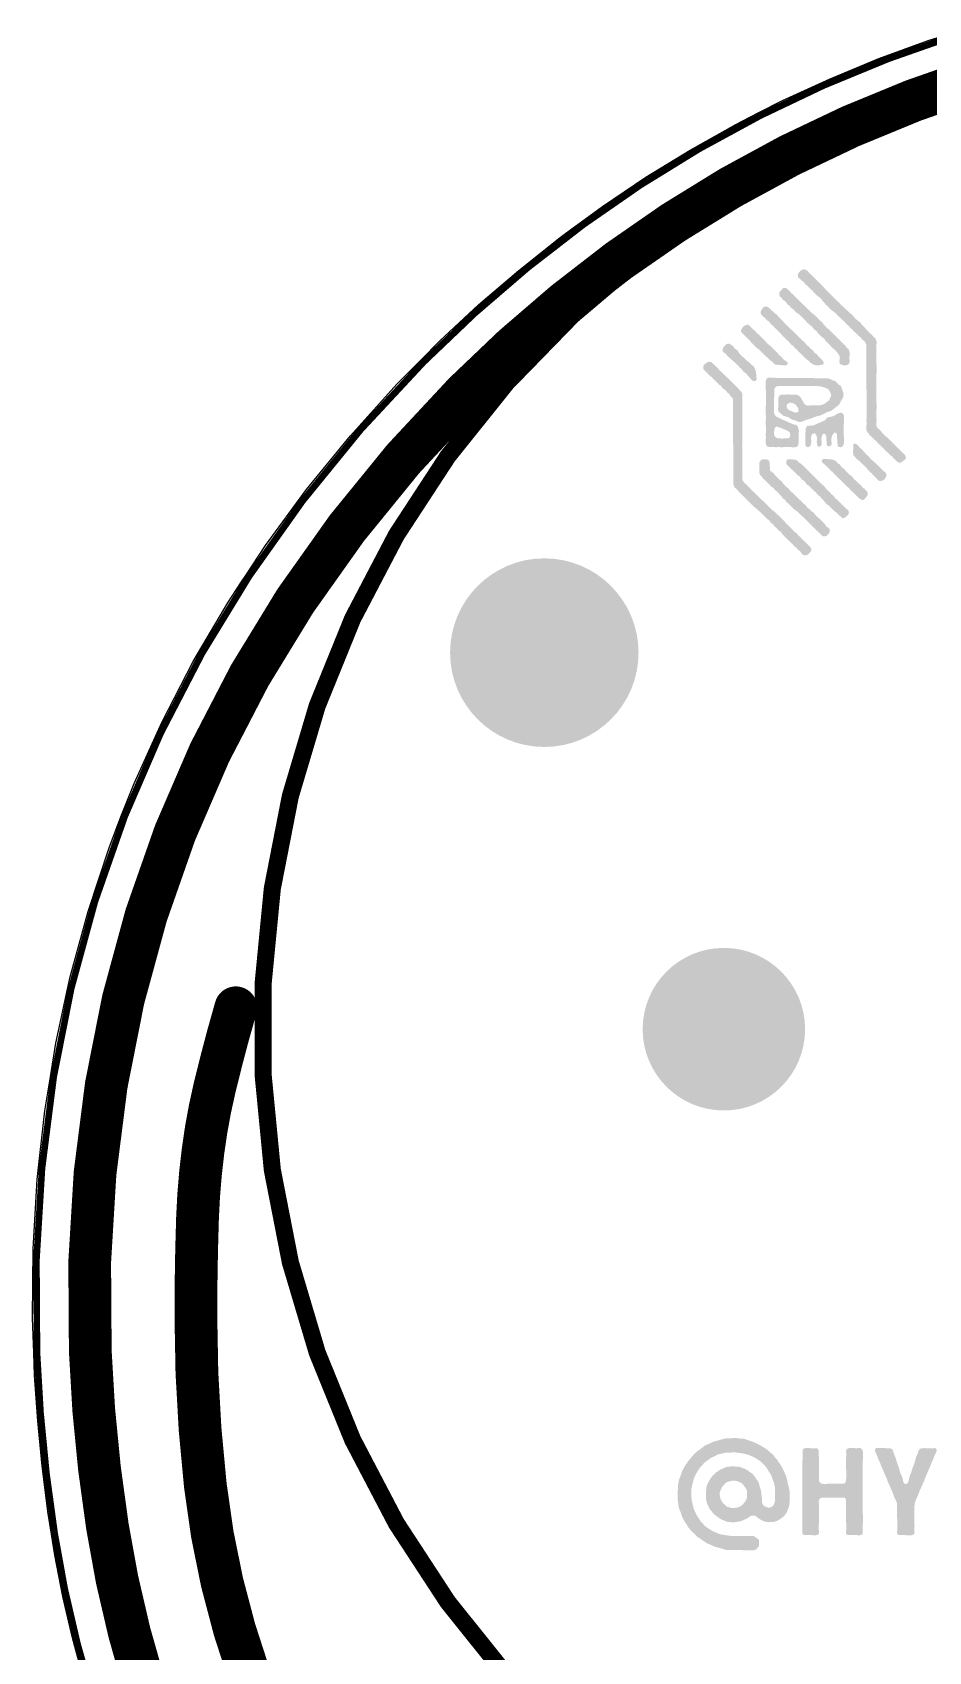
# Model space of a CAD drawing. Header units: inches. Extents: x -26.6 to 26.5, y -26.3 to 21.9.
# Drawn here: x -15.59 to -5.11, y 2.23 to 21.15 of the extents above; entities that cross this region are included whole.
import ezdxf

# ---------------------------------------------------------------- set-up
doc = ezdxf.new("R2010")
doc.units = ezdxf.units.IN
for name, color, linetype in [('Bottom 3D Body', 56, 'Continuous'), ('Bottom Component Outline', 76, 'Continuous'), ('Bottom Layer', 5, 'Continuous'), ('Bottom Overlay', 54, 'Continuous'), ('Bottom Solder', 6, 'Continuous'), ('Mechanical 4', 56, 'Continuous'), ('Multi-Layer', 9, 'Continuous'), ('Pad Holes', 156, 'Continuous'), ('Top Layer', 1, 'Continuous'), ('Top Overlay', 2, 'Continuous'), ('Top Solder', 216, 'Continuous')]:
    doc.layers.add(name, color=color, linetype=linetype)

# ---------------------------------------------------------------- blocks, each defined once
blk = doc.blocks.new('L_KLS5_CR2032_03_B_16')
at = {"layer": 'Bottom Layer'}
h = blk.add_hatch(color=5, dxfattribs=at)
edge = h.paths.add_edge_path()
edge.add_arc((6, 0), 0.85, 0, 360)
h = blk.add_hatch(color=5, dxfattribs=at)
edge = h.paths.add_edge_path()
edge.add_arc((8.1, -4.4), 1, 0, 360)
at = {"layer": 'Bottom Solder'}
h = blk.add_hatch(color=6, dxfattribs=at)
edge = h.paths.add_edge_path()
edge.add_arc((6, 0), 0.95, 0, 360)
h = blk.add_hatch(color=6, dxfattribs=at)
edge = h.paths.add_edge_path()
edge.add_arc((8.1, -4.4), 1.102, 0, 360)
at = {"layer": 'Multi-Layer'}
h = blk.add_hatch(color=9, dxfattribs=at)
edge = h.paths.add_edge_path()
edge.add_arc((6, 0), 0.85, 0, 360)
h = blk.add_hatch(color=9, dxfattribs=at)
edge = h.paths.add_edge_path()
edge.add_arc((8.1, -4.4), 1, 0, 360)
at = {"layer": 'Pad Holes'}
h = blk.add_hatch(color=7, dxfattribs=at)
edge = h.paths.add_edge_path()
edge.add_arc((6, 0), 0.6, 0, 360)
h = blk.add_hatch(color=7, dxfattribs=at)
edge = h.paths.add_edge_path()
edge.add_arc((8.1, -4.4), 1, 0, 360)
at = {"layer": 'Top Layer'}
h = blk.add_hatch(color=1, dxfattribs=at)
edge = h.paths.add_edge_path()
edge.add_arc((6, 0), 0.85, 0, 360)
h = blk.add_hatch(color=1, dxfattribs=at)
edge = h.paths.add_edge_path()
edge.add_arc((8.1, -4.4), 1, 0, 360)
at = {"layer": 'Top Solder'}
h = blk.add_hatch(color=216, dxfattribs=at)
edge = h.paths.add_edge_path()
edge.add_arc((6, 0), 0.95, 0, 360)
h = blk.add_hatch(color=216, dxfattribs=at)
edge = h.paths.add_edge_path()
edge.add_arc((8.1, -4.4), 1.102, 0, 360)
at = {"layer": 'Bottom 3D Body'}
blk.add_lwpolyline([(-10.912, 3.3, 0.1, 0.1, -6.761271), (-10.912, -3.3, 0.1, 0.1, 0)], format="xyseb", dxfattribs=at)
at = {"layer": 'Bottom Component Outline'}
blk.add_lwpolyline([(-10.912, 3.3, 0.1, 0.1, -6.761271), (-10.912, -3.3, 0.1, 0.1, 0)], format="xyseb", dxfattribs=at)
at = {"layer": 'Bottom Overlay'}
blk.add_lwpolyline([(-10.912, 3.3, 0.2, 0.2, -6.761271), (-10.912, -3.3, 0.2, 0.2, 0)], format="xyseb", dxfattribs=at)

msp = doc.modelspace()

# ---------------------------------------------------------------- hatches: boundary and pattern name
at = {"layer": 'Top Solder'}
for points in [[(-6.542, 18.375), (-6.516, 18.353), (-6.506, 18.344), (-6.501, 18.334), (-6.494, 18.327), (-6.484, 18.322), (-6.383, 18.22), (-6.376, 18.218), (-6.371, 18.208), (-6.318, 18.155), (-6.313, 18.146), (-6.18, 18.013), (-6.17, 18.008), (-6.149, 17.986), (-6.144, 17.977), (-6.122, 17.955), (-6.113, 17.95), (-6.064, 17.902), (-6.055, 17.897), (-6.016, 17.859), (-6.006, 17.854), (-5.985, 17.832), (-5.98, 17.822), (-5.948, 17.791), (-5.939, 17.786), (-5.92, 17.767), (-5.91, 17.762), (-5.898, 17.75), (-5.893, 17.74), (-5.85, 17.697), (-5.845, 17.687), (-5.775, 17.617), (-5.767, 17.615), (-5.763, 17.605), (-5.729, 17.571), (-5.726, 17.569), (-5.714, 17.538), (-5.717, 17.443), (-5.714, 17.441), (-5.719, 17.436), (-5.714, 17.431), (-5.719, 17.427), (-5.714, 17.422), (-5.719, 17.407), (-5.717, 17.308), (-5.719, 17.306), (-5.714, 17.291), (-5.719, 17.287), (-5.714, 17.277), (-5.719, 17.272), (-5.714, 17.258), (-5.717, 16.99), (-5.714, 16.983), (-5.719, 16.978), (-5.714, 16.973), (-5.719, 16.963), (-5.714, 16.958), (-5.719, 16.944), (-5.714, 16.78), (-5.717, 16.676), (-5.714, 16.606), (-5.719, 16.592), (-5.714, 16.543), (-5.702, 16.522), (-5.693, 16.517), (-5.661, 16.486), (-5.656, 16.476), (-5.64, 16.459), (-5.632, 16.457), (-5.628, 16.447), (-5.611, 16.43), (-5.601, 16.425), (-5.456, 16.28), (-5.449, 16.278), (-5.444, 16.268), (-5.408, 16.232), (-5.398, 16.227), (-5.386, 16.215), (-5.367, 16.177), (-5.389, 16.15), (-5.422, 16.126), (-5.447, 16.116), (-5.471, 16.131), (-5.5, 16.16), (-5.509, 16.165), (-5.521, 16.177), (-5.526, 16.186), (-5.533, 16.194), (-5.543, 16.198), (-5.591, 16.247), (-5.601, 16.251), (-5.623, 16.273), (-5.628, 16.283), (-5.64, 16.295), (-5.649, 16.3), (-5.666, 16.317), (-5.669, 16.324), (-5.678, 16.329), (-5.71, 16.36), (-5.714, 16.37), (-5.722, 16.377), (-5.731, 16.382), (-5.78, 16.43), (-5.789, 16.435), (-5.796, 16.442), (-5.801, 16.452), (-5.823, 16.478), (-5.835, 16.505), (-5.83, 16.592), (-5.835, 16.606), (-5.83, 16.625), (-5.835, 17.504), (-5.854, 17.538), (-5.862, 17.545), (-5.871, 17.55), (-5.893, 17.571), (-5.898, 17.581), (-5.905, 17.588), (-5.915, 17.593), (-5.963, 17.641), (-5.973, 17.646), (-5.997, 17.675), (-6.023, 17.697), (-6.045, 17.723), (-6.055, 17.728), (-6.076, 17.75), (-6.081, 17.76), (-6.093, 17.772), (-6.103, 17.776), (-6.151, 17.825), (-6.161, 17.83), (-6.168, 17.837), (-6.173, 17.846), (-6.19, 17.863), (-6.199, 17.868), (-6.224, 17.892), (-6.233, 17.897), (-6.243, 17.907), (-6.253, 17.912), (-6.274, 17.933), (-6.279, 17.943), (-6.286, 17.95), (-6.296, 17.955), (-6.313, 17.972), (-6.318, 17.982), (-6.347, 18.011), (-6.351, 18.02), (-6.361, 18.03), (-6.366, 18.04), (-6.383, 18.052), (-6.409, 18.073), (-6.458, 18.122), (-6.46, 18.129), (-6.47, 18.134), (-6.523, 18.187), (-6.532, 18.192), (-6.554, 18.213), (-6.559, 18.223), (-6.566, 18.23), (-6.576, 18.235), (-6.61, 18.269), (-6.619, 18.274), (-6.631, 18.286), (-6.636, 18.305), (-6.631, 18.329), (-6.61, 18.356), (-6.6, 18.365), (-6.59, 18.37), (-6.566, 18.38)], [(-6.769, 18.158), (-6.759, 18.148), (-6.75, 18.143), (-6.723, 18.117), (-6.718, 18.107), (-6.706, 18.095), (-6.696, 18.09), (-6.675, 18.068), (-6.67, 18.059), (-6.663, 18.052), (-6.653, 18.047), (-6.561, 17.955), (-6.552, 17.95), (-6.54, 17.938), (-6.535, 17.929), (-6.528, 17.921), (-6.518, 17.916), (-6.494, 17.892), (-6.491, 17.89), (-6.465, 17.863), (-6.455, 17.859), (-6.421, 17.825), (-6.412, 17.82), (-6.405, 17.813), (-6.4, 17.803), (-6.368, 17.772), (-6.359, 17.767), (-6.342, 17.75), (-6.337, 17.74), (-6.308, 17.711), (-6.303, 17.702), (-6.291, 17.69), (-6.281, 17.685), (-6.093, 17.497), (-6.084, 17.492), (-6.072, 17.475), (-6.038, 17.441), (-6.028, 17.402), (-6.033, 17.33), (-6.028, 17.316), (-6.033, 17.282), (-6.04, 17.27), (-6.05, 17.265), (-6.074, 17.255), (-6.117, 17.26), (-6.144, 17.277), (-6.149, 17.296), (-6.144, 17.359), (-6.163, 17.393), (-6.185, 17.419), (-6.195, 17.434), (-6.204, 17.439), (-6.224, 17.458), (-6.233, 17.463), (-6.245, 17.475), (-6.25, 17.485), (-6.318, 17.552), (-6.322, 17.562), (-6.344, 17.583), (-6.354, 17.588), (-6.405, 17.639), (-6.409, 17.649), (-6.431, 17.67), (-6.441, 17.675), (-6.453, 17.687), (-6.458, 17.697), (-6.479, 17.719), (-6.489, 17.723), (-6.508, 17.743), (-6.518, 17.748), (-6.53, 17.76), (-6.535, 17.769), (-6.614, 17.849), (-6.624, 17.854), (-6.634, 17.863), (-6.658, 17.878), (-6.675, 17.895), (-6.68, 17.904), (-6.687, 17.912), (-6.696, 17.916), (-6.718, 17.933), (-6.723, 17.943), (-6.735, 17.955), (-6.745, 17.96), (-6.766, 17.982), (-6.771, 17.991), (-6.793, 18.013), (-6.803, 18.018), (-6.82, 18.035), (-6.824, 18.044), (-6.849, 18.068), (-6.853, 18.088), (-6.849, 18.112), (-6.827, 18.138), (-6.803, 18.163)], [(-6.976, 17.931), (-6.947, 17.902), (-6.938, 17.897), (-6.904, 17.863), (-6.88, 17.849), (-6.873, 17.842), (-6.868, 17.832), (-6.81, 17.774), (-6.805, 17.764), (-6.75, 17.709), (-6.742, 17.707), (-6.74, 17.699), (-6.733, 17.697), (-6.728, 17.687), (-6.721, 17.68), (-6.711, 17.675), (-6.658, 17.622), (-6.648, 17.617), (-6.636, 17.6), (-6.61, 17.574), (-6.6, 17.569), (-6.595, 17.559), (-6.593, 17.557), (-6.581, 17.545), (-6.571, 17.54), (-6.549, 17.518), (-6.544, 17.509), (-6.523, 17.487), (-6.513, 17.482), (-6.496, 17.465), (-6.491, 17.456), (-6.474, 17.443), (-6.462, 17.436), (-6.458, 17.427), (-6.448, 17.417), (-6.443, 17.407), (-6.409, 17.383), (-6.405, 17.374), (-6.351, 17.32), (-6.347, 17.311), (-6.332, 17.296), (-6.337, 17.272), (-6.344, 17.265), (-6.378, 17.26), (-6.397, 17.255), (-6.431, 17.26), (-6.45, 17.265), (-6.484, 17.284), (-6.518, 17.318), (-6.528, 17.323), (-6.61, 17.405), (-6.619, 17.41), (-6.631, 17.422), (-6.636, 17.431), (-6.658, 17.453), (-6.668, 17.458), (-6.68, 17.47), (-6.684, 17.48), (-6.718, 17.504), (-6.723, 17.513), (-6.733, 17.523), (-6.738, 17.533), (-6.745, 17.54), (-6.754, 17.545), (-6.803, 17.593), (-6.81, 17.596), (-6.815, 17.605), (-6.824, 17.615), (-6.829, 17.624), (-6.846, 17.641), (-6.856, 17.646), (-6.868, 17.663), (-6.89, 17.685), (-6.899, 17.69), (-6.911, 17.702), (-6.916, 17.711), (-6.923, 17.719), (-6.933, 17.723), (-6.96, 17.75), (-6.964, 17.76), (-6.976, 17.772), (-6.986, 17.776), (-7.029, 17.82), (-7.039, 17.825), (-7.061, 17.846), (-7.071, 17.871), (-7.066, 17.9), (-7.056, 17.909), (-7.051, 17.919), (-7.029, 17.941), (-7.001, 17.945)], [(-7.208, 17.728), (-7.182, 17.702), (-7.177, 17.692), (-7.16, 17.68), (-7.15, 17.67), (-7.14, 17.665), (-7.116, 17.637), (-7.107, 17.627), (-7.097, 17.622), (-7.003, 17.528), (-6.998, 17.518), (-6.981, 17.501), (-6.972, 17.497), (-6.945, 17.475), (-6.894, 17.424), (-6.892, 17.422), (-6.868, 17.398), (-6.863, 17.388), (-6.846, 17.371), (-6.836, 17.366), (-6.82, 17.349), (-6.815, 17.34), (-6.793, 17.318), (-6.769, 17.304), (-6.752, 17.287), (-6.757, 17.267), (-6.764, 17.26), (-6.798, 17.255), (-6.832, 17.26), (-6.899, 17.265), (-6.909, 17.275), (-6.916, 17.277), (-6.921, 17.287), (-6.933, 17.299), (-6.943, 17.304), (-6.969, 17.325), (-6.996, 17.352), (-7.005, 17.357), (-7.102, 17.453), (-7.112, 17.458), (-7.165, 17.511), (-7.174, 17.516), (-7.186, 17.533), (-7.302, 17.649), (-7.297, 17.678), (-7.288, 17.687), (-7.283, 17.697), (-7.273, 17.707), (-7.268, 17.716), (-7.227, 17.733)], [(-7.425, 17.506), (-7.416, 17.497), (-7.406, 17.492), (-7.384, 17.47), (-7.379, 17.46), (-7.372, 17.453), (-7.362, 17.448), (-7.331, 17.417), (-7.317, 17.393), (-7.276, 17.352), (-7.266, 17.347), (-7.223, 17.304), (-7.213, 17.299), (-7.174, 17.26), (-7.165, 17.255), (-7.148, 17.238), (-7.143, 17.229), (-7.124, 17.185), (-7.119, 17.113), (-7.114, 17.108), (-7.124, 17.079), (-7.131, 17.072), (-7.165, 17.077), (-7.191, 17.103), (-7.196, 17.113), (-7.225, 17.142), (-7.23, 17.152), (-7.242, 17.164), (-7.251, 17.168), (-7.261, 17.178), (-7.271, 17.183), (-7.283, 17.2), (-7.293, 17.209), (-7.297, 17.219), (-7.314, 17.231), (-7.326, 17.248), (-7.346, 17.267), (-7.348, 17.27), (-7.37, 17.287), (-7.372, 17.294), (-7.382, 17.299), (-7.396, 17.313), (-7.406, 17.318), (-7.44, 17.352), (-7.449, 17.357), (-7.461, 17.369), (-7.466, 17.378), (-7.483, 17.395), (-7.493, 17.4), (-7.502, 17.41), (-7.51, 17.412), (-7.515, 17.431), (-7.51, 17.46), (-7.5, 17.47), (-7.495, 17.48), (-7.469, 17.506), (-7.449, 17.511)], [(-7.647, 17.294), (-7.628, 17.275), (-7.618, 17.27), (-7.558, 17.209), (-7.553, 17.2), (-7.541, 17.188), (-7.531, 17.183), (-7.469, 17.12), (-7.459, 17.115), (-7.331, 16.987), (-7.326, 16.978), (-7.293, 16.944), (-7.283, 16.92), (-7.285, 16.811), (-7.283, 16.326), (-7.288, 16.312), (-7.283, 16.297), (-7.285, 15.933), (-7.28, 15.914), (-7.264, 15.887), (-7.251, 15.875), (-7.242, 15.87), (-7.196, 15.824), (-7.191, 15.815), (-7.165, 15.788), (-7.155, 15.783), (-7.054, 15.682), (-7.044, 15.677), (-6.928, 15.561), (-6.918, 15.557), (-6.87, 15.508), (-6.861, 15.503), (-6.829, 15.472), (-6.827, 15.47), (-6.815, 15.458), (-6.812, 15.45), (-6.803, 15.446), (-6.786, 15.429), (-6.781, 15.419), (-6.672, 15.31), (-6.663, 15.306), (-6.636, 15.279), (-6.631, 15.269), (-6.614, 15.257), (-6.593, 15.236), (-6.59, 15.228), (-6.581, 15.224), (-6.482, 15.125), (-6.477, 15.105), (-6.482, 15.086), (-6.491, 15.076), (-6.496, 15.067), (-6.518, 15.045), (-6.552, 15.035), (-6.571, 15.04), (-6.588, 15.057), (-6.593, 15.067), (-6.619, 15.093), (-6.629, 15.098), (-6.641, 15.11), (-6.646, 15.12), (-6.653, 15.127), (-6.663, 15.132), (-6.689, 15.158), (-6.694, 15.168), (-6.711, 15.18), (-6.759, 15.228), (-6.769, 15.233), (-6.781, 15.25), (-6.82, 15.289), (-6.824, 15.298), (-6.846, 15.32), (-6.856, 15.325), (-6.873, 15.342), (-6.877, 15.351), (-6.89, 15.363), (-6.899, 15.368), (-6.916, 15.385), (-6.921, 15.395), (-6.928, 15.402), (-6.938, 15.407), (-6.96, 15.429), (-6.964, 15.438), (-6.981, 15.455), (-6.991, 15.46), (-7.078, 15.547), (-7.087, 15.552), (-7.121, 15.585), (-7.131, 15.59), (-7.14, 15.6), (-7.15, 15.605), (-7.331, 15.786), (-7.336, 15.795), (-7.358, 15.817), (-7.367, 15.822), (-7.375, 15.829), (-7.384, 15.853), (-7.389, 15.873), (-7.394, 16.867), (-7.416, 16.893), (-7.428, 16.905), (-7.432, 16.915), (-7.449, 16.932), (-7.457, 16.934), (-7.461, 16.944), (-7.493, 16.975), (-7.502, 16.98), (-7.524, 17.002), (-7.529, 17.012), (-7.541, 17.024), (-7.551, 17.028), (-7.642, 17.12), (-7.652, 17.125), (-7.737, 17.209), (-7.741, 17.229), (-7.737, 17.258), (-7.724, 17.27), (-7.715, 17.275), (-7.695, 17.294), (-7.676, 17.299)], [(-6.122, 16.7), (-6.113, 16.695), (-6.1, 16.683), (-6.096, 16.664), (-6.098, 16.507), (-6.096, 16.346), (-6.1, 16.331), (-6.115, 16.307), (-6.137, 16.3), (-6.156, 16.305), (-6.168, 16.317), (-6.173, 16.365), (-6.178, 16.452), (-6.19, 16.469), (-6.204, 16.473), (-6.226, 16.452), (-6.233, 16.435), (-6.236, 16.432), (-6.24, 16.413), (-6.243, 16.396), (-6.24, 16.331), (-6.262, 16.309), (-6.286, 16.314), (-6.294, 16.321), (-6.298, 16.341), (-6.303, 16.432), (-6.315, 16.454), (-6.335, 16.459), (-6.347, 16.447), (-6.356, 16.423), (-6.359, 16.396), (-6.356, 16.331), (-6.371, 16.307), (-6.392, 16.305), (-6.409, 16.321), (-6.414, 16.37), (-6.409, 16.384), (-6.414, 16.432), (-6.436, 16.464), (-6.46, 16.459), (-6.472, 16.447), (-6.482, 16.408), (-6.477, 16.375), (-6.482, 16.326), (-6.491, 16.317), (-6.496, 16.307), (-6.518, 16.3), (-6.532, 16.305), (-6.544, 16.317), (-6.549, 16.336), (-6.544, 16.519), (-6.528, 16.546), (-6.508, 16.551), (-6.441, 16.556), (-6.431, 16.565), (-6.397, 16.58), (-6.366, 16.592), (-6.32, 16.613), (-6.308, 16.625), (-6.303, 16.635), (-6.291, 16.647), (-6.26, 16.654), (-6.236, 16.659), (-6.197, 16.674), (-6.185, 16.686), (-6.175, 16.691), (-6.151, 16.7), (-6.137, 16.705)], [(-5.939, 16.329), (-5.927, 16.317), (-5.922, 16.307), (-5.9, 16.285), (-5.891, 16.28), (-5.874, 16.264), (-5.874, 16.259), (-5.871, 16.256), (-5.845, 16.23), (-5.84, 16.22), (-5.828, 16.208), (-5.818, 16.203), (-5.796, 16.181), (-5.792, 16.172), (-5.77, 16.15), (-5.76, 16.145), (-5.731, 16.116), (-5.722, 16.112), (-5.63, 16.02), (-5.62, 16.015), (-5.603, 15.998), (-5.599, 15.979), (-5.603, 15.95), (-5.613, 15.94), (-5.618, 15.931), (-5.63, 15.918), (-5.64, 15.914), (-5.664, 15.904), (-5.688, 15.909), (-5.705, 15.921), (-5.71, 15.931), (-5.767, 15.988), (-5.77, 15.996), (-5.78, 16.001), (-5.821, 16.042), (-5.825, 16.051), (-5.881, 16.107), (-5.891, 16.112), (-5.898, 16.119), (-5.903, 16.128), (-5.91, 16.136), (-5.92, 16.14), (-5.934, 16.155), (-5.944, 16.16), (-5.968, 16.189), (-5.985, 16.206), (-5.989, 16.239), (-5.985, 16.336), (-5.963, 16.343)], [(-6.986, 16.155), (-6.969, 16.138), (-6.964, 16.104), (-6.96, 16.032), (-6.952, 16.02), (-6.943, 16.015), (-6.933, 16.005), (-6.923, 16.001), (-6.916, 15.993), (-6.911, 15.984), (-6.841, 15.914), (-6.832, 15.909), (-6.824, 15.902), (-6.82, 15.892), (-6.798, 15.865), (-6.759, 15.827), (-6.75, 15.822), (-6.733, 15.805), (-6.728, 15.795), (-6.706, 15.774), (-6.696, 15.769), (-6.61, 15.682), (-6.6, 15.677), (-6.593, 15.67), (-6.588, 15.66), (-6.566, 15.639), (-6.557, 15.634), (-6.544, 15.622), (-6.54, 15.612), (-6.513, 15.585), (-6.503, 15.581), (-6.47, 15.547), (-6.46, 15.542), (-6.438, 15.52), (-6.433, 15.511), (-6.392, 15.47), (-6.383, 15.465), (-6.318, 15.4), (-6.313, 15.39), (-6.303, 15.38), (-6.301, 15.373), (-6.291, 15.368), (-6.265, 15.347), (-6.26, 15.332), (-6.265, 15.303), (-6.286, 15.277), (-6.296, 15.267), (-6.32, 15.257), (-6.344, 15.262), (-6.366, 15.279), (-6.371, 15.289), (-6.383, 15.301), (-6.385, 15.303), (-6.397, 15.315), (-6.407, 15.32), (-6.585, 15.499), (-6.595, 15.503), (-6.643, 15.552), (-6.653, 15.557), (-6.68, 15.578), (-6.75, 15.648), (-6.759, 15.653), (-6.771, 15.665), (-6.776, 15.675), (-6.793, 15.692), (-6.803, 15.696), (-6.81, 15.704), (-6.815, 15.713), (-6.829, 15.728), (-6.832, 15.735), (-6.841, 15.74), (-6.853, 15.752), (-6.858, 15.762), (-6.88, 15.783), (-6.89, 15.788), (-6.911, 15.81), (-6.916, 15.82), (-6.923, 15.827), (-6.933, 15.832), (-6.955, 15.848), (-6.96, 15.858), (-7.025, 15.923), (-7.034, 15.928), (-7.046, 15.94), (-7.051, 15.95), (-7.075, 15.974), (-7.08, 15.984), (-7.085, 15.998), (-7.087, 16.107), (-7.083, 16.126), (-7.071, 16.143), (-7.058, 16.155), (-7.039, 16.16)], [(-6.658, 16.155), (-6.631, 16.133), (-6.614, 16.116), (-6.605, 16.112), (-6.578, 16.09), (-6.489, 16.001), (-6.487, 15.998), (-6.412, 15.923), (-6.405, 15.921), (-6.4, 15.911), (-6.354, 15.865), (-6.344, 15.861), (-6.318, 15.834), (-6.313, 15.824), (-6.298, 15.81), (-6.296, 15.803), (-6.286, 15.798), (-6.25, 15.762), (-6.245, 15.752), (-6.228, 15.74), (-6.207, 15.718), (-6.202, 15.709), (-6.195, 15.701), (-6.185, 15.696), (-6.069, 15.581), (-6.059, 15.576), (-6.043, 15.559), (-6.038, 15.54), (-6.043, 15.515), (-6.064, 15.494), (-6.074, 15.489), (-6.088, 15.474), (-6.108, 15.47), (-6.117, 15.474), (-6.137, 15.494), (-6.146, 15.499), (-6.19, 15.542), (-6.199, 15.547), (-6.226, 15.569), (-6.281, 15.624), (-6.291, 15.629), (-6.308, 15.646), (-6.313, 15.655), (-6.327, 15.67), (-6.33, 15.677), (-6.339, 15.682), (-6.361, 15.704), (-6.366, 15.713), (-6.383, 15.73), (-6.392, 15.735), (-6.414, 15.757), (-6.419, 15.766), (-6.426, 15.774), (-6.436, 15.779), (-6.513, 15.856), (-6.523, 15.861), (-6.54, 15.877), (-6.544, 15.887), (-6.571, 15.914), (-6.581, 15.918), (-6.602, 15.94), (-6.607, 15.95), (-6.619, 15.962), (-6.629, 15.967), (-6.696, 16.034), (-6.706, 16.039), (-6.766, 16.099), (-6.771, 16.119), (-6.766, 16.148), (-6.754, 16.16)], [(-6.277, 16.16), (-6.219, 16.155), (-6.183, 16.133), (-6.178, 16.124), (-6.161, 16.107), (-6.151, 16.102), (-6.125, 16.075), (-6.12, 16.066), (-6.113, 16.058), (-6.103, 16.054), (-6.076, 16.027), (-6.072, 16.017), (-6.064, 16.01), (-6.055, 16.005), (-6.016, 15.967), (-6.006, 15.962), (-5.989, 15.945), (-5.985, 15.935), (-5.958, 15.909), (-5.951, 15.906), (-5.946, 15.897), (-5.924, 15.875), (-5.915, 15.87), (-5.893, 15.848), (-5.888, 15.839), (-5.876, 15.827), (-5.866, 15.822), (-5.85, 15.81), (-5.845, 15.8), (-5.825, 15.781), (-5.821, 15.771), (-5.816, 15.757), (-5.821, 15.737), (-5.854, 15.694), (-5.862, 15.687), (-5.881, 15.682), (-5.915, 15.701), (-5.987, 15.774), (-5.989, 15.776), (-5.997, 15.783), (-6.006, 15.788), (-6.028, 15.81), (-6.033, 15.82), (-6.04, 15.827), (-6.05, 15.832), (-6.151, 15.933), (-6.161, 15.938), (-6.185, 15.967), (-6.195, 15.976), (-6.204, 15.981), (-6.216, 15.998), (-6.233, 16.015), (-6.243, 16.02), (-6.265, 16.042), (-6.269, 16.051), (-6.277, 16.058), (-6.286, 16.063), (-6.33, 16.107), (-6.339, 16.112), (-6.351, 16.124), (-6.356, 16.143), (-6.344, 16.16), (-6.325, 16.165)], [(-6.584, 3.612), (-6.58, 4.581), (-6.563, 4.602), (-6.536, 4.606), (-6.407, 4.602), (-6.394, 4.588), (-6.39, 4.562), (-6.386, 4.216), (-6.369, 4.195), (-6.343, 4.187), (-6.092, 4.191), (-6.075, 4.208), (-6.071, 4.235), (-6.069, 4.256), (-6.071, 4.501), (-6.067, 4.512), (-6.071, 4.562), (-6.067, 4.585), (-6.059, 4.592), (-6.057, 4.598), (-6.031, 4.606), (-5.945, 4.604), (-5.902, 4.606), (-5.881, 4.588), (-5.877, 4.577), (-5.873, 4.55), (-5.877, 4.364), (-5.875, 4.1), (-5.877, 3.836), (-5.873, 3.824), (-5.877, 3.604), (-5.886, 3.594), (-5.905, 3.587), (-6.054, 3.591), (-6.067, 3.6), (-6.071, 3.615), (-6.069, 3.663), (-6.073, 4.001), (-6.078, 4.014), (-6.088, 4.024), (-6.114, 4.028), (-6.369, 4.024), (-6.382, 4.011), (-6.39, 3.98), (-6.388, 3.899), (-6.39, 3.646), (-6.386, 3.634), (-6.39, 3.604), (-6.403, 3.591), (-6.43, 3.587), (-6.567, 3.591), (-6.576, 3.596), (-6.58, 3.604), (-6.584, 3.608)], [(-5.491, 4.002), (-5.506, 4.029), (-5.523, 4.076), (-5.53, 4.095), (-5.555, 4.151), (-5.565, 4.175), (-5.582, 4.208), (-5.589, 4.234), (-5.597, 4.253), (-5.62, 4.303), (-5.629, 4.327), (-5.637, 4.346), (-5.662, 4.401), (-5.679, 4.449), (-5.684, 4.455), (-5.696, 4.481), (-5.701, 4.502), (-5.713, 4.525), (-5.73, 4.565), (-5.734, 4.58), (-5.73, 4.595), (-5.72, 4.605), (-5.7, 4.607), (-5.559, 4.603), (-5.544, 4.599), (-5.53, 4.59), (-5.525, 4.584), (-5.513, 4.546), (-5.5, 4.51), (-5.491, 4.489), (-5.483, 4.462), (-5.479, 4.447), (-5.462, 4.4), (-5.453, 4.375), (-5.447, 4.354), (-5.439, 4.324), (-5.424, 4.286), (-5.418, 4.28), (-5.413, 4.259), (-5.409, 4.244), (-5.405, 4.225), (-5.401, 4.209), (-5.388, 4.189), (-5.373, 4.185), (-5.359, 4.19), (-5.346, 4.204), (-5.338, 4.223), (-5.335, 4.249), (-5.327, 4.28), (-5.308, 4.322), (-5.293, 4.375), (-5.283, 4.4), (-5.268, 4.438), (-5.253, 4.498), (-5.232, 4.546), (-5.226, 4.571), (-5.213, 4.591), (-5.207, 4.597), (-5.192, 4.601), (-5.154, 4.605), (-5.088, 4.603), (-5.029, 4.605), (-5.015, 4.595), (-5.012, 4.58), (-5.015, 4.557), (-5.031, 4.531), (-5.042, 4.504), (-5.046, 4.489), (-5.076, 4.424), (-5.08, 4.409), (-5.09, 4.384), (-5.11, 4.341), (-5.126, 4.303), (-5.145, 4.261), (-5.152, 4.242), (-5.158, 4.221), (-5.164, 4.208), (-5.209, 4.109), (-5.217, 4.09), (-5.226, 4.065), (-5.238, 4.035), (-5.259, 3.991), (-5.27, 3.945), (-5.272, 3.905), (-5.27, 3.885), (-5.274, 3.873), (-5.272, 3.75), (-5.274, 3.717), (-5.27, 3.706), (-5.272, 3.651), (-5.27, 3.611), (-5.287, 3.59), (-5.314, 3.586), (-5.454, 3.59), (-5.472, 3.603), (-5.475, 3.63), (-5.472, 3.645), (-5.475, 3.957), (-5.479, 3.968), (-5.483, 3.983), (-5.491, 3.999)]]:
    msp.add_hatch(color=216, dxfattribs=at).paths.add_polyline_path(points)
h = msp.add_hatch(color=216, dxfattribs=at)
h.paths.add_polyline_path([(-6.88, 17.11), (-6.286, 17.106), (-6.257, 17.096), (-6.255, 17.094), (-6.231, 17.084), (-6.192, 17.069), (-6.151, 17.028), (-6.141, 17.024), (-6.129, 17.012), (-6.108, 16.951), (-6.1, 16.925), (-6.105, 16.886), (-6.149, 16.804), (-6.17, 16.782), (-6.18, 16.777), (-6.195, 16.763), (-6.204, 16.758), (-6.219, 16.744), (-6.228, 16.739), (-6.238, 16.729), (-6.262, 16.72), (-6.296, 16.71), (-6.339, 16.686), (-6.373, 16.671), (-6.405, 16.664), (-6.424, 16.659), (-6.448, 16.65), (-6.474, 16.638), (-6.513, 16.628), (-6.559, 16.611), (-6.583, 16.601), (-6.61, 16.594), (-6.636, 16.601), (-6.663, 16.613), (-6.682, 16.618), (-6.709, 16.625), (-6.73, 16.642), (-6.764, 16.657), (-6.783, 16.662), (-6.807, 16.671), (-6.834, 16.693), (-6.863, 16.722), (-6.868, 16.756), (-6.863, 16.77), (-6.861, 16.802), (-6.863, 16.881), (-6.846, 16.908), (-6.827, 16.913), (-6.745, 16.917), (-6.73, 16.913), (-6.651, 16.915), (-6.627, 16.905), (-6.598, 16.876), (-6.564, 16.814), (-6.547, 16.797), (-6.523, 16.787), (-6.359, 16.792), (-6.335, 16.802), (-6.325, 16.806), (-6.298, 16.828), (-6.269, 16.847), (-6.25, 16.891), (-6.245, 16.915), (-6.26, 16.949), (-6.265, 16.958), (-6.281, 16.98), (-6.325, 16.999), (-6.359, 17.009), (-6.407, 17.014), (-6.858, 17.016), (-6.882, 17.012), (-6.899, 16.999), (-6.906, 16.992), (-6.911, 16.958), (-6.914, 16.705), (-6.909, 16.686), (-6.897, 16.669), (-6.885, 16.657), (-6.783, 16.609), (-6.759, 16.599), (-6.696, 16.57), (-6.665, 16.563), (-6.648, 16.556), (-6.636, 16.543), (-6.622, 16.495), (-6.627, 16.418), (-6.624, 16.367), (-6.627, 16.365), (-6.622, 16.36), (-6.627, 16.346), (-6.631, 16.321), (-6.648, 16.305), (-6.668, 16.3), (-6.766, 16.302), (-6.836, 16.3), (-6.851, 16.305), (-6.885, 16.3), (-6.986, 16.305), (-6.998, 16.312), (-7.008, 16.336), (-7.013, 16.37), (-7.008, 16.403), (-7.013, 16.461), (-7.008, 16.476), (-7.01, 16.594), (-7.008, 16.674), (-7.013, 16.688), (-7.01, 16.753), (-7.013, 16.77), (-7.008, 16.785), (-7.01, 17.072), (-7.005, 17.091), (-6.993, 17.108), (-6.972, 17.115)])
h.paths.add_polyline_path([(-6.73, 16.821), (-6.754, 16.806), (-6.762, 16.799), (-6.766, 16.78), (-6.759, 16.753), (-6.74, 16.734), (-6.709, 16.722), (-6.682, 16.71), (-6.663, 16.705), (-6.634, 16.71), (-6.627, 16.717), (-6.631, 16.756), (-6.643, 16.773), (-6.646, 16.775), (-6.651, 16.785), (-6.672, 16.806), (-6.696, 16.816)], flags=0)
h.paths.add_polyline_path([(-6.885, 16.541), (-6.894, 16.536), (-6.906, 16.524), (-6.911, 16.49), (-6.916, 16.471), (-6.911, 16.442), (-6.911, 16.437), (-6.906, 16.428), (-6.894, 16.416), (-6.87, 16.406), (-6.822, 16.401), (-6.745, 16.406), (-6.733, 16.413), (-6.723, 16.437), (-6.728, 16.471), (-6.745, 16.488), (-6.769, 16.498), (-6.812, 16.517), (-6.836, 16.527)], flags=0)
h = msp.add_hatch(color=216, dxfattribs=at)
h.paths.add_polyline_path([(-7.336, 4.719), (-7.267, 4.715), (-7.248, 4.707), (-7.228, 4.702), (-7.21, 4.696), (-7.152, 4.675), (-7.133, 4.668), (-7.079, 4.641), (-7.049, 4.622), (-7.011, 4.599), (-7.005, 4.593), (-6.998, 4.59), (-6.982, 4.574), (-6.975, 4.571), (-6.956, 4.552), (-6.948, 4.548), (-6.912, 4.512), (-6.908, 4.504), (-6.901, 4.496), (-6.897, 4.489), (-6.878, 4.47), (-6.874, 4.462), (-6.866, 4.455), (-6.863, 4.447), (-6.836, 4.409), (-6.813, 4.367), (-6.79, 4.318), (-6.768, 4.265), (-6.762, 4.244), (-6.758, 4.221), (-6.751, 4.183), (-6.745, 4.162), (-6.737, 4.135), (-6.733, 4.109), (-6.73, 4.071), (-6.733, 3.942), (-6.737, 3.93), (-6.743, 3.909), (-6.758, 3.871), (-6.768, 3.847), (-6.785, 3.826), (-6.794, 3.812), (-6.804, 3.803), (-6.811, 3.799), (-6.819, 3.791), (-6.827, 3.788), (-6.834, 3.78), (-6.842, 3.776), (-6.872, 3.757), (-6.887, 3.753), (-6.906, 3.746), (-6.922, 3.742), (-6.958, 3.74), (-6.967, 3.742), (-6.975, 3.738), (-6.986, 3.742), (-7.024, 3.746), (-7.089, 3.78), (-7.11, 3.797), (-7.119, 3.807), (-7.127, 3.81), (-7.146, 3.818), (-7.18, 3.814), (-7.207, 3.799), (-7.233, 3.78), (-7.258, 3.77), (-7.279, 3.761), (-7.298, 3.753), (-7.324, 3.746), (-7.362, 3.742), (-7.378, 3.738), (-7.454, 3.742), (-7.465, 3.746), (-7.49, 3.755), (-7.532, 3.774), (-7.57, 3.797), (-7.579, 3.807), (-7.587, 3.81), (-7.621, 3.837), (-7.63, 3.85), (-7.648, 3.875), (-7.653, 3.877), (-7.657, 3.885), (-7.665, 3.892), (-7.699, 3.964), (-7.706, 3.995), (-7.71, 4.033), (-7.706, 4.139), (-7.703, 4.151), (-7.697, 4.175), (-7.686, 4.198), (-7.672, 4.223), (-7.653, 4.257), (-7.642, 4.268), (-7.638, 4.276), (-7.598, 4.316), (-7.591, 4.32), (-7.583, 4.327), (-7.575, 4.331), (-7.541, 4.354), (-7.515, 4.365), (-7.48, 4.381), (-7.454, 4.388), (-7.404, 4.392), (-7.321, 4.388), (-7.309, 4.384), (-7.285, 4.375), (-7.252, 4.362), (-7.218, 4.343), (-7.207, 4.331), (-7.199, 4.327), (-7.172, 4.308), (-7.165, 4.305), (-7.152, 4.287), (-7.148, 4.28), (-7.133, 4.265), (-7.129, 4.257), (-7.11, 4.23), (-7.106, 4.223), (-7.098, 4.215), (-7.091, 4.196), (-7.087, 4.181), (-7.081, 4.156), (-7.07, 4.126), (-7.066, 4.111), (-7.06, 4.059), (-7.057, 4.044), (-7.053, 3.964), (-7.038, 3.938), (-7.028, 3.928), (-7.02, 3.924), (-6.994, 3.913), (-6.967, 3.909), (-6.942, 3.919), (-6.929, 3.928), (-6.92, 3.938), (-6.908, 3.964), (-6.904, 3.98), (-6.901, 4.04), (-6.904, 4.154), (-6.908, 4.166), (-6.912, 4.196), (-6.927, 4.23), (-6.939, 4.268), (-6.946, 4.287), (-6.961, 4.314), (-6.969, 4.322), (-6.992, 4.363), (-7.019, 4.398), (-7.07, 4.449), (-7.077, 4.453), (-7.089, 4.464), (-7.131, 4.487), (-7.138, 4.495), (-7.157, 4.502), (-7.21, 4.525), (-7.248, 4.536), (-7.264, 4.54), (-7.267, 4.54), (-7.279, 4.544), (-7.317, 4.548), (-7.37, 4.555), (-7.477, 4.552), (-7.488, 4.548), (-7.524, 4.542), (-7.57, 4.531), (-7.589, 4.523), (-7.594, 4.517), (-7.629, 4.502), (-7.663, 4.483), (-7.674, 4.472), (-7.701, 4.457), (-7.716, 4.441), (-7.724, 4.438), (-7.744, 4.417), (-7.748, 4.409), (-7.783, 4.375), (-7.786, 4.367), (-7.805, 4.341), (-7.809, 4.333), (-7.836, 4.284), (-7.851, 4.249), (-7.857, 4.225), (-7.862, 4.204), (-7.87, 4.177), (-7.874, 4.151), (-7.878, 4.135), (-7.881, 4.109), (-7.878, 4.002), (-7.874, 3.991), (-7.868, 3.959), (-7.862, 3.938), (-7.851, 3.892), (-7.821, 3.828), (-7.805, 3.801), (-7.786, 3.774), (-7.771, 3.748), (-7.762, 3.738), (-7.754, 3.734), (-7.744, 3.721), (-7.727, 3.7), (-7.693, 3.674), (-7.663, 3.655), (-7.655, 3.651), (-7.632, 3.636), (-7.553, 3.601), (-7.537, 3.598), (-7.473, 3.586), (-7.418, 3.58), (-7.155, 3.577), (-7.14, 3.573), (-7.134, 3.567), (-7.127, 3.563), (-7.095, 3.539), (-7.087, 3.512), (-7.091, 3.459), (-7.108, 3.438), (-7.127, 3.419), (-7.146, 3.411), (-7.473, 3.415), (-7.484, 3.419), (-7.511, 3.426), (-7.549, 3.438), (-7.575, 3.445), (-7.606, 3.453), (-7.63, 3.463), (-7.636, 3.468), (-7.674, 3.484), (-7.699, 3.493), (-7.744, 3.523), (-7.758, 3.533), (-7.769, 3.544), (-7.777, 3.548), (-7.803, 3.563), (-7.834, 3.594), (-7.841, 3.598), (-7.847, 3.603), (-7.851, 3.611), (-7.897, 3.656), (-7.898, 3.662), (-7.906, 3.666), (-7.912, 3.672), (-7.916, 3.679), (-7.935, 3.713), (-7.952, 3.734), (-7.98, 3.786), (-7.995, 3.82), (-8.001, 3.845), (-8.009, 3.864), (-8.026, 3.904), (-8.033, 3.949), (-8.037, 3.987), (-8.041, 4.014), (-8.037, 4.177), (-8.033, 4.189), (-8.028, 4.221), (-8.024, 4.236), (-8.012, 4.267), (-8.003, 4.291), (-7.999, 4.306), (-7.986, 4.343), (-7.971, 4.365), (-7.963, 4.384), (-7.944, 4.415), (-7.935, 4.424), (-7.931, 4.432), (-7.906, 4.468), (-7.889, 4.485), (-7.885, 4.493), (-7.87, 4.508), (-7.868, 4.514), (-7.862, 4.515), (-7.859, 4.523), (-7.838, 4.544), (-7.83, 4.548), (-7.807, 4.571), (-7.8, 4.574), (-7.779, 4.591), (-7.765, 4.601), (-7.758, 4.609), (-7.75, 4.612), (-7.729, 4.63), (-7.705, 4.643), (-7.68, 4.652), (-7.632, 4.677), (-7.617, 4.681), (-7.579, 4.692), (-7.526, 4.707), (-7.496, 4.715), (-7.469, 4.719), (-7.351, 4.723)])
h.paths.add_polyline_path([(-7.381, 4.225), (-7.42, 4.221), (-7.431, 4.217), (-7.452, 4.211), (-7.471, 4.204), (-7.516, 4.158), (-7.52, 4.151), (-7.547, 4.094), (-7.549, 4.061), (-7.541, 4.019), (-7.534, 4), (-7.507, 3.959), (-7.486, 3.942), (-7.469, 3.924), (-7.45, 3.917), (-7.404, 3.905), (-7.347, 3.909), (-7.336, 3.913), (-7.311, 3.923), (-7.288, 3.938), (-7.269, 3.957), (-7.266, 3.964), (-7.254, 3.976), (-7.25, 3.983), (-7.243, 3.991), (-7.235, 4.01), (-7.231, 4.025), (-7.228, 4.063), (-7.231, 4.113), (-7.235, 4.116), (-7.235, 4.12), (-7.25, 4.147), (-7.258, 4.154), (-7.262, 4.162), (-7.279, 4.183), (-7.294, 4.198), (-7.328, 4.213), (-7.355, 4.221)], flags=0)

# ---------------------------------------------------------------- linework, layer by layer
at = {"layer": 'Bottom Layer'}
for p, q in [((-5.688, 20.841), (-5.11, 21.052)), ((-5.11, 21.052), (-4.937, 21.107)), ((-6.257, 20.606), (-5.688, 20.841)), ((-6.816, 20.35), (-6.257, 20.606)), ((-7.09, 20.21), (-6.816, 20.35)), ((-7.894, 19.773), (-7.362, 20.072)), ((-7.362, 20.072), (-7.195, 20.157)), ((-7.195, 20.157), (-7.09, 20.21)), ((-7.09, 20.21), (-7.09, 20.21)), ((-8.413, 19.454), (-7.894, 19.773)), ((-8.919, 19.114), (-8.413, 19.454)), ((-9.165, 18.933), (-8.919, 19.114)), ((-9.262, 18.862), (-9.165, 18.933)), ((-9.165, 18.933), (-9.165, 18.933)), ((-9.165, 18.933), (-9.165, 18.933)), ((-9.165, 18.933), (-9.165, 18.933)), ((-9.899, 18.366), (-9.415, 18.75)), ((-9.415, 18.75), (-9.262, 18.862)), ((-10.368, 17.963), (-9.899, 18.366)), ((-10.82, 17.542), (-10.368, 17.963)), ((-11.039, 17.323), (-10.82, 17.542)), ((-11.325, 17.036), (-11.039, 17.323)), ((-11.039, 17.323), (-11.039, 17.323)), ((-11.039, 17.323), (-11.039, 17.323)), ((-11.867, 16.433), (-11.325, 17.036)), ((-12.38, 15.805), (-11.867, 16.433)), ((-12.86, 15.152), (-12.38, 15.805)), ((-13.084, 14.813), (-12.86, 15.152)), ((-13.15, 14.714), (-13.084, 14.813)), ((-13.084, 14.813), (-13.084, 14.813)), ((-13.084, 14.813), (-13.084, 14.813)), ((-13.084, 14.813), (-13.084, 14.813)), ((-13.303, 14.482), (-13.15, 14.714)), ((-13.705, 13.798), (-13.303, 14.482)), ((-14.071, 13.093), (-13.705, 13.798)), ((-14.398, 12.37), (-14.071, 13.093)), ((-14.543, 12), (-14.398, 12.37)), ((-14.687, 11.63), (-14.543, 12)), ((-14.543, 12), (-14.543, 12)), ((-14.543, 12), (-14.543, 12)), ((-14.936, 10.877), (-14.687, 11.63)), ((-15.145, 10.112), (-14.936, 10.877)), ((-15.313, 9.337), (-15.145, 10.112)), ((-15.377, 8.945), (-15.313, 9.337)), ((-15.441, 8.546), (-15.377, 8.945)), ((-15.53, 7.742), (-15.441, 8.546)), ((-15.579, 6.934), (-15.53, 7.742)), ((-15.587, 6.125), (-15.579, 6.934)), ((-15.571, 5.721), (-15.587, 6.125)), ((-15.561, 5.455), (-15.571, 5.721)), ((-15.524, 4.923), (-15.561, 5.455)), ((-15.472, 4.393), (-15.524, 4.923)), ((-15.405, 3.864), (-15.472, 4.393)), ((-15.364, 3.6), (-15.405, 3.864)), ((-15.326, 3.356), (-15.364, 3.6)), ((-15.231, 2.871), (-15.326, 3.356)), ((-15.119, 2.39), (-15.231, 2.871)), ((-14.99, 1.913), (-15.119, 2.39))]:
    msp.add_line(p, q, dxfattribs=at)
at = {"layer": 'Mechanical 4'}
for points in [[(-7.073, 20.175, 0.0767, 0.0767, -0.040058), (-4.805, 21.109, 0.0767, 0.0767, 0)], [(-9.142, 18.902, 0.0767, 0.0767, -0.040484), (-7.073, 20.175, 0.0767, 0.0767, 0)], [(-11.011, 17.296, 0.0767, 0.0767, -0.03878), (-9.142, 18.902, 0.0767, 0.0767, 0)], [(-13.052, 14.792, 0.0767, 0.0767, -0.049753), (-11.011, 17.296, 0.0767, 0.0767, 0)], [(-14.507, 11.986, 0.0767, 0.0767, -0.053031), (-13.052, 14.792, 0.0767, 0.0767, 0)], [(-15.338, 8.939, 0.0767, 0.0767, -0.053084), (-14.507, 11.986, 0.0767, 0.0767, 0)], [(-15.533, 5.723, 0.0767, 0.0767, -0.050033), (-15.338, 8.939, 0.0767, 0.0767, 0)], [(-15.326, 3.606, 0.0767, 0.0767, -0.028984), (-15.533, 5.723, 0.0767, 0.0767, 0)], [(-14.88, 1.688, 0.0767, 0.0767, -0.036466), (-15.326, 3.606, 0.0767, 0.0767, 0)]]:
    msp.add_lwpolyline(points, format="xyseb", dxfattribs=at)
for points in [[(-7.092, 20.175, 0.0383, 0.0383, 1), (-7.054, 20.175, 0.0383, 0.0383, 1)], [(-7.092, 20.175, 0.0383, 0.0383, 1), (-7.054, 20.175, 0.0383, 0.0383, 1)], [(-9.161, 18.902, 0.0383, 0.0383, 1), (-9.123, 18.902, 0.0383, 0.0383, 1)], [(-9.161, 18.902, 0.0383, 0.0383, 1), (-9.123, 18.902, 0.0383, 0.0383, 1)], [(-11.03, 17.296, 0.0383, 0.0383, 1), (-10.992, 17.296, 0.0383, 0.0383, 1)], [(-11.03, 17.296, 0.0383, 0.0383, 1), (-10.992, 17.296, 0.0383, 0.0383, 1)], [(-13.071, 14.792, 0.0383, 0.0383, 1), (-13.032, 14.792, 0.0383, 0.0383, 1)], [(-13.071, 14.792, 0.0383, 0.0383, 1), (-13.032, 14.792, 0.0383, 0.0383, 1)], [(-14.526, 11.986, 0.0383, 0.0383, 1), (-14.488, 11.986, 0.0383, 0.0383, 1)], [(-14.526, 11.986, 0.0383, 0.0383, 1), (-14.488, 11.986, 0.0383, 0.0383, 1)], [(-15.358, 8.939, 0.0383, 0.0383, 1), (-15.319, 8.939, 0.0383, 0.0383, 1)], [(-15.358, 8.939, 0.0383, 0.0383, 1), (-15.319, 8.939, 0.0383, 0.0383, 1)], [(-15.552, 5.723, 0.0383, 0.0383, 1), (-15.514, 5.723, 0.0383, 0.0383, 1)], [(-15.552, 5.723, 0.0383, 0.0383, 1), (-15.514, 5.723, 0.0383, 0.0383, 1)], [(-15.345, 3.606, 0.0383, 0.0383, 1), (-15.306, 3.606, 0.0383, 0.0383, 1)], [(-15.345, 3.606, 0.0383, 0.0383, 1), (-15.306, 3.606, 0.0383, 0.0383, 1)]]:
    msp.add_lwpolyline(points, format="xyseb", close=True, dxfattribs=at)
at = {"layer": 'Top Layer'}
for p, q in [((-5.688, 20.841), (-5.11, 21.052)), ((-5.11, 21.052), (-4.937, 21.107)), ((-6.257, 20.606), (-5.688, 20.841)), ((-6.816, 20.35), (-6.257, 20.606)), ((-7.09, 20.21), (-6.816, 20.35)), ((-7.894, 19.773), (-7.362, 20.072)), ((-7.362, 20.072), (-7.195, 20.157)), ((-7.195, 20.157), (-7.09, 20.21)), ((-7.09, 20.21), (-7.09, 20.21)), ((-8.413, 19.454), (-7.894, 19.773)), ((-8.919, 19.114), (-8.413, 19.454)), ((-9.165, 18.933), (-8.919, 19.114)), ((-9.262, 18.862), (-9.165, 18.933)), ((-9.165, 18.933), (-9.165, 18.933)), ((-9.165, 18.933), (-9.165, 18.933)), ((-9.165, 18.933), (-9.165, 18.933)), ((-9.899, 18.366), (-9.415, 18.75)), ((-9.415, 18.75), (-9.262, 18.862)), ((-10.368, 17.963), (-9.899, 18.366)), ((-10.82, 17.542), (-10.368, 17.963)), ((-11.039, 17.323), (-10.82, 17.542)), ((-11.325, 17.036), (-11.039, 17.323)), ((-11.039, 17.323), (-11.039, 17.323)), ((-11.039, 17.323), (-11.039, 17.323)), ((-11.867, 16.433), (-11.325, 17.036)), ((-12.38, 15.805), (-11.867, 16.433)), ((-12.86, 15.152), (-12.38, 15.805)), ((-13.084, 14.813), (-12.86, 15.152)), ((-13.15, 14.714), (-13.084, 14.813)), ((-13.084, 14.813), (-13.084, 14.813)), ((-13.084, 14.813), (-13.084, 14.813)), ((-13.084, 14.813), (-13.084, 14.813)), ((-13.303, 14.482), (-13.15, 14.714)), ((-13.705, 13.798), (-13.303, 14.482)), ((-14.071, 13.093), (-13.705, 13.798)), ((-14.398, 12.37), (-14.071, 13.093)), ((-14.543, 12), (-14.398, 12.37)), ((-14.687, 11.63), (-14.543, 12)), ((-14.543, 12), (-14.543, 12)), ((-14.543, 12), (-14.543, 12)), ((-14.936, 10.877), (-14.687, 11.63)), ((-15.145, 10.112), (-14.936, 10.877)), ((-15.313, 9.337), (-15.145, 10.112)), ((-15.377, 8.945), (-15.313, 9.337)), ((-15.441, 8.546), (-15.377, 8.945)), ((-15.53, 7.742), (-15.441, 8.546)), ((-15.579, 6.934), (-15.53, 7.742)), ((-15.587, 6.125), (-15.579, 6.934)), ((-15.571, 5.721), (-15.587, 6.125)), ((-15.561, 5.455), (-15.571, 5.721)), ((-15.524, 4.923), (-15.561, 5.455)), ((-15.472, 4.393), (-15.524, 4.923)), ((-15.405, 3.864), (-15.472, 4.393)), ((-15.364, 3.6), (-15.405, 3.864)), ((-15.326, 3.356), (-15.364, 3.6)), ((-15.231, 2.871), (-15.326, 3.356)), ((-15.119, 2.39), (-15.231, 2.871)), ((-14.99, 1.913), (-15.119, 2.39))]:
    msp.add_line(p, q, dxfattribs=at)
at = {"layer": 'Top Overlay'}
for points in [[(-6.733, 19.709, 0.5, 0.5, -0.040058), (-4.541, 20.611, 0.5, 0.5, 0)], [(-8.733, 18.478, 0.5, 0.5, -0.040484), (-6.733, 19.709, 0.5, 0.5, 0)], [(-10.54, 16.925, 0.5, 0.5, -0.03878), (-8.733, 18.478, 0.5, 0.5, 0)], [(-12.512, 14.505, 0.5, 0.5, -0.049753), (-10.54, 16.925, 0.5, 0.5, 0)], [(-13.919, 11.793, 0.5, 0.5, -0.053031), (-12.512, 14.505, 0.5, 0.5, 0)], [(-14.723, 8.847, 0.5, 0.5, -0.053084), (-13.919, 11.793, 0.5, 0.5, 0)], [(-13.457, 8.811, 0.5, 0.5, -0.012128), (-13.208, 9.75, 0.5, 0.5, 0)], [(-14.91, 5.739, 0.5, 0.5, -0.050033), (-14.723, 8.847, 0.5, 0.5, 0)], [(-13.591, 8.078, 0.5, 0.5, -0.026417), (-13.457, 8.811, 0.5, 0.5, 0)], [(-13.656, 7.29, 0.5, 0.5, -0.023877), (-13.591, 8.078, 0.5, 0.5, 0)], [(-13.675, 6.15, 0.5, 0.5, -0.008265), (-13.656, 7.29, 0.5, 0.5, 0)], [(-13.564, 4.166, 0.5, 0.5, -0.028337), (-13.675, 6.15, 0.5, 0.5, 0)], [(-14.71, 3.693, 0.5, 0.5, -0.028984), (-14.91, 5.739, 0.5, 0.5, 0)], [(-13.222, 2.481, 0.5, 0.5, -0.043505), (-13.564, 4.166, 0.5, 0.5, 0)], [(-14.279, 1.839, 0.5, 0.5, -0.036466), (-14.71, 3.693, 0.5, 0.5, 0)], [(-12.579, 0.819, 0.5, 0.5, -0.041328), (-13.222, 2.481, 0.5, 0.5, 0)]]:
    msp.add_lwpolyline(points, format="xyseb", dxfattribs=at)
for points in [[(-6.858, 19.709, 0.25, 0.25, 1), (-6.608, 19.709, 0.25, 0.25, 1)], [(-6.858, 19.709, 0.25, 0.25, 1), (-6.608, 19.709, 0.25, 0.25, 1)], [(-8.858, 18.478, 0.25, 0.25, 1), (-8.608, 18.478, 0.25, 0.25, 1)], [(-8.858, 18.478, 0.25, 0.25, 1), (-8.608, 18.478, 0.25, 0.25, 1)], [(-10.665, 16.925, 0.25, 0.25, 1), (-10.415, 16.925, 0.25, 0.25, 1)], [(-10.665, 16.925, 0.25, 0.25, 1), (-10.415, 16.925, 0.25, 0.25, 1)], [(-12.637, 14.505, 0.25, 0.25, 1), (-12.387, 14.505, 0.25, 0.25, 1)], [(-12.637, 14.505, 0.25, 0.25, 1), (-12.387, 14.505, 0.25, 0.25, 1)], [(-14.044, 11.793, 0.25, 0.25, 1), (-13.794, 11.793, 0.25, 0.25, 1)], [(-14.044, 11.793, 0.25, 0.25, 1), (-13.794, 11.793, 0.25, 0.25, 1)], [(-13.333, 9.75, 0.25, 0.25, 1), (-13.083, 9.75, 0.25, 0.25, 1)], [(-14.848, 8.847, 0.25, 0.25, 1), (-14.598, 8.847, 0.25, 0.25, 1)], [(-14.848, 8.847, 0.25, 0.25, 1), (-14.598, 8.847, 0.25, 0.25, 1)], [(-13.582, 8.811, 0.25, 0.25, 1), (-13.332, 8.811, 0.25, 0.25, 1)], [(-13.582, 8.811, 0.25, 0.25, 1), (-13.332, 8.811, 0.25, 0.25, 1)], [(-13.716, 8.078, 0.25, 0.25, 1), (-13.466, 8.078, 0.25, 0.25, 1)], [(-13.716, 8.078, 0.25, 0.25, 1), (-13.466, 8.078, 0.25, 0.25, 1)], [(-13.781, 7.29, 0.25, 0.25, 1), (-13.531, 7.29, 0.25, 0.25, 1)], [(-13.781, 7.29, 0.25, 0.25, 1), (-13.531, 7.29, 0.25, 0.25, 1)], [(-13.8, 6.15, 0.25, 0.25, 1), (-13.55, 6.15, 0.25, 0.25, 1)], [(-13.8, 6.15, 0.25, 0.25, 1), (-13.55, 6.15, 0.25, 0.25, 1)], [(-15.035, 5.739, 0.25, 0.25, 1), (-14.785, 5.739, 0.25, 0.25, 1)], [(-15.035, 5.739, 0.25, 0.25, 1), (-14.785, 5.739, 0.25, 0.25, 1)], [(-13.689, 4.166, 0.25, 0.25, 1), (-13.439, 4.166, 0.25, 0.25, 1)], [(-13.689, 4.166, 0.25, 0.25, 1), (-13.439, 4.166, 0.25, 0.25, 1)], [(-14.835, 3.693, 0.25, 0.25, 1), (-14.585, 3.693, 0.25, 0.25, 1)], [(-14.835, 3.693, 0.25, 0.25, 1), (-14.585, 3.693, 0.25, 0.25, 1)], [(-13.347, 2.481, 0.25, 0.25, 1), (-13.097, 2.481, 0.25, 0.25, 1)], [(-13.347, 2.481, 0.25, 0.25, 1), (-13.097, 2.481, 0.25, 0.25, 1)]]:
    msp.add_lwpolyline(points, format="xyseb", close=True, dxfattribs=at)

# ---------------------------------------------------------------- block references
at = {"rotation": 180}
msp.add_blockref('L_KLS5_CR2032_03_B_16', (-1.5, 9.5), dxfattribs=at)

doc.saveas('drawing.dxf')
